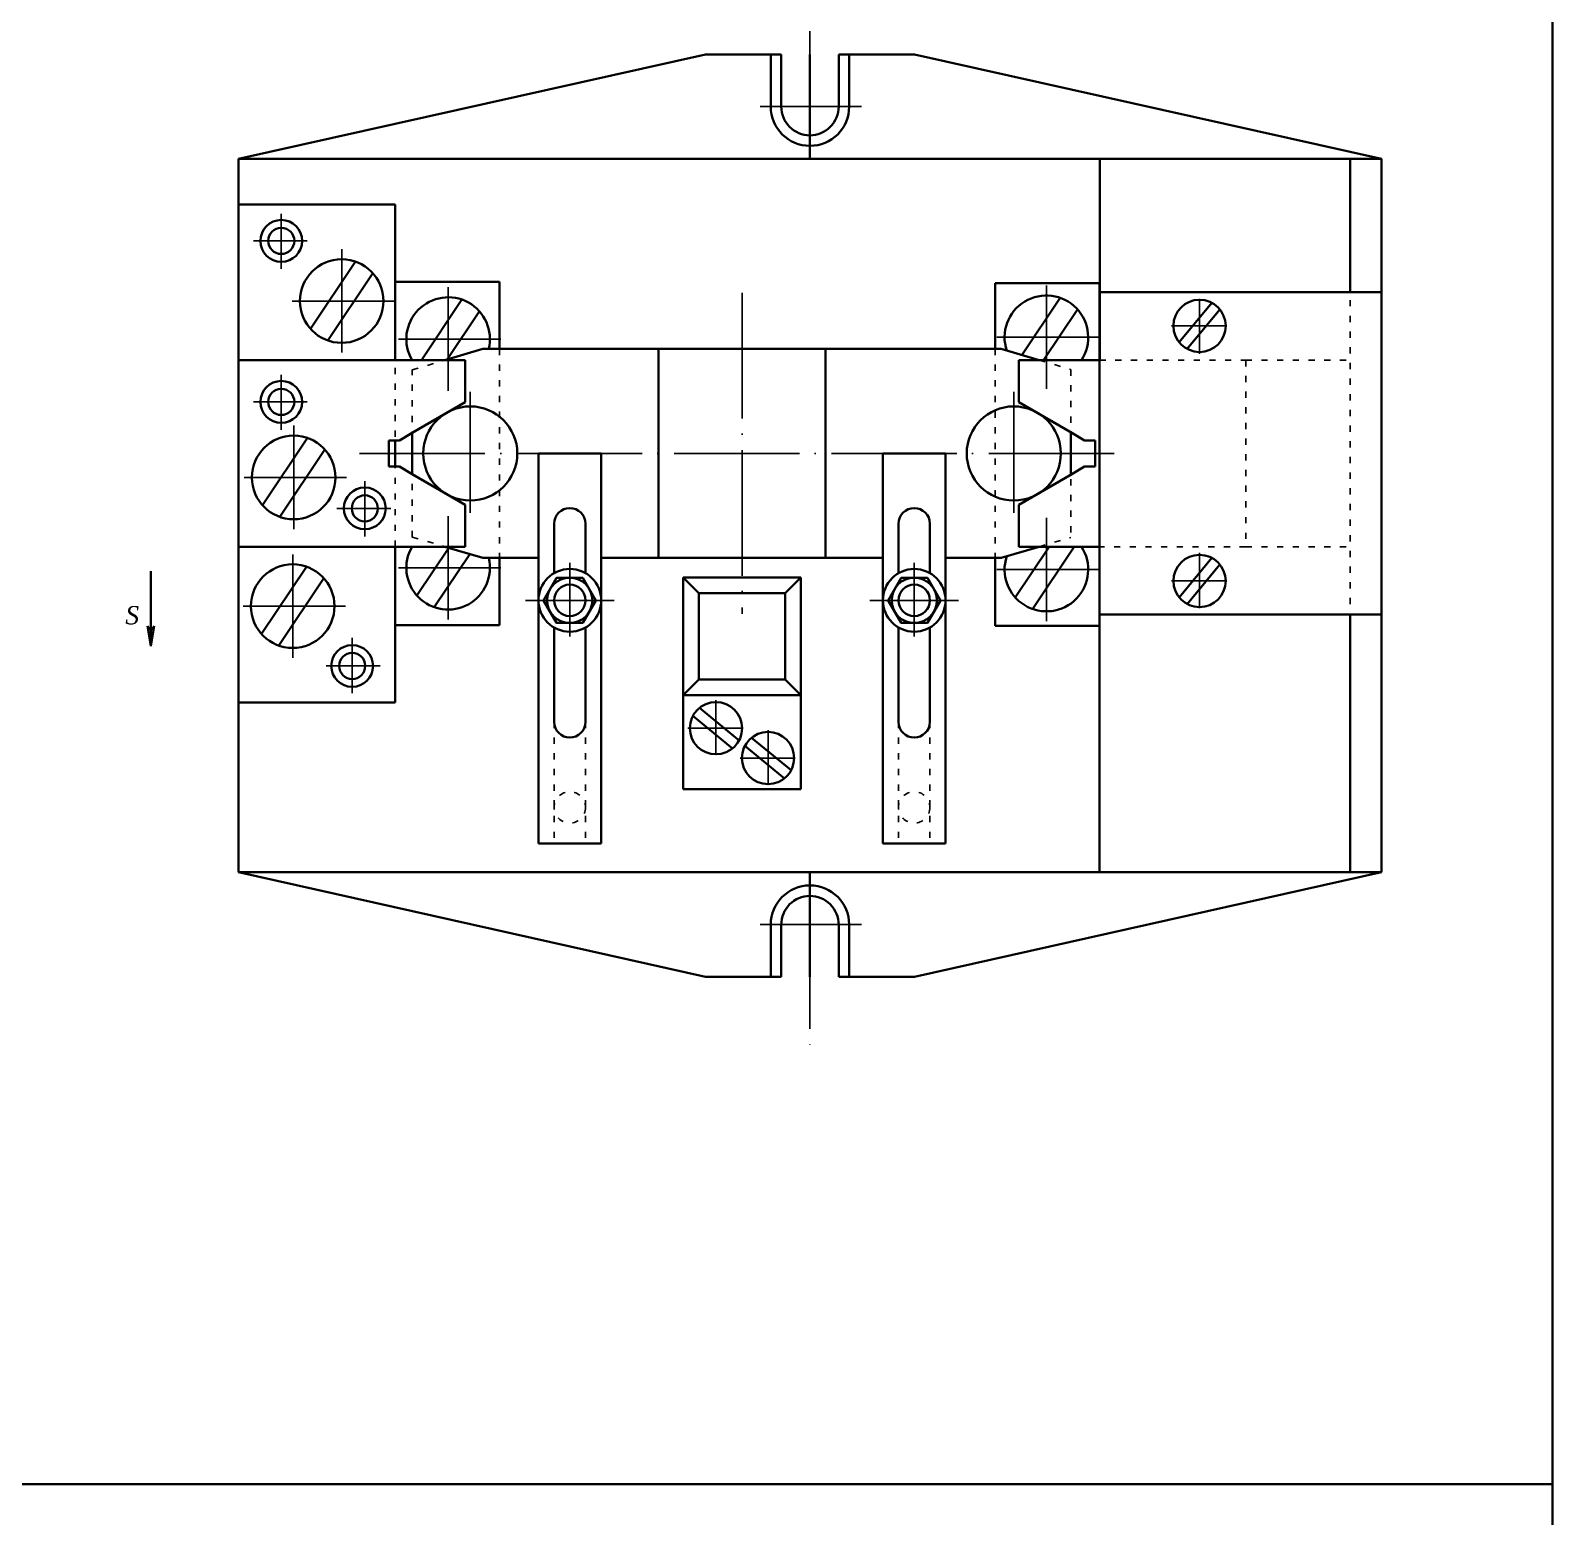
# Model space of a CAD drawing. Header units: inches. Extents: x 12 to 1202, y 8 to 849.
# Drawn here: x 911 to 1202.2, y 422.1 to 706.4 of the extents above; entities that cross this region are included whole.
import ezdxf

# ---------------------------------------------------------------- set-up
doc = ezdxf.new("R2010")
doc.units = ezdxf.units.IN
doc.header["$MEASUREMENT"] = 0
doc.linetypes.add('ACAD_ISO03W100', pattern=[30, 12, -18])
doc.linetypes.add('ACAD_ISO04W100', pattern=[30, 24, -3, 0, -3])
doc.layers.add('duong tam', color=1, linetype='ACAD_ISO04W100')
doc.layers.add('net khuat', color=2, linetype='ACAD_ISO03W100')
doc.layers.add('net dam', color=7, linetype='Continuous', lineweight=30)
doc.styles.get("Standard").update_dxf_attribs({"font": 'arial.ttf'})

msp = doc.modelspace()

# ---------------------------------------------------------------- hatches: boundary and pattern name
at = {"layer": 'net dam'}
h = msp.add_hatch(color=256, dxfattribs=at)
h.paths.add_polyline_path([(934.02181, 591.71526), (934.65009, 592.43075), (934.02181, 588.66502)])
h.paths.add_polyline_path([(934.02181, 588.66502), (933.39354, 592.43075), (934.02181, 591.71526)])

# ---------------------------------------------------------------- linework, layer by layer
at = {"layer": 'duong tam'}
for p, q in [((1060.14438, 687.76242), (1060.14438, 706.28955)), ((1060.14438, 706.28955), (1060.14438, 681.2182)), ((1070.03688, 691.85821), (1050.63851, 691.85821)), ((958.97941, 671.36146), (958.97941, 660.80385)), ((953.6301, 666.16669), (963.96099, 666.16669)), ((970.53671, 644.78871), (970.53671, 664.56634)), ((990.90987, 637.5064), (990.90987, 657.28403)), ((1047.14438, 656.20362), (1047.14438, 594.809)), ((1105.3867, 637.84963), (1105.3867, 657.62727)), ((980.6157, 654.65916), (961.04381, 654.65916)), ((1134.70169, 655.09946), (1134.70169, 644.54185)), ((1129.35238, 649.90469), (1139.68327, 649.90469)), ((1000.98886, 647.37684), (981.41697, 647.37684)), ((1115.4657, 647.72008), (1095.8938, 647.72008)), ((958.97941, 640.55999), (958.97941, 630.00238)), ((953.6301, 635.36521), (963.96099, 635.36521)), ((995.14438, 614.16233), (995.14438, 637.26898)), ((1099.14438, 614.16233), (1099.14438, 637.26898)), ((961.35483, 611.04856), (961.35483, 630.8262)), ((973.96005, 625.50631), (1118.93967, 625.50631)), ((971.43382, 620.91901), (951.86192, 620.91901)), ((974.95964, 620.18622), (974.95964, 609.62862)), ((969.61033, 614.99145), (979.94122, 614.99145)), ((990.90987, 613.50622), (990.90987, 593.72859)), ((1105.3867, 613.16299), (1105.3867, 593.38536)), ((961.16511, 586.42134), (961.16511, 606.19898)), ((1134.70169, 595.91316), (1134.70169, 606.47077)), ((1000.98886, 603.63578), (981.41697, 603.63578)), ((1014.17378, 604.57999), (1014.17378, 590.45374)), ((1080.11498, 604.57999), (1080.11498, 590.45374)), ((1115.4657, 603.29255), (1095.8938, 603.29255)), ((1129.35238, 601.10793), (1139.68327, 601.10793)), ((1005.70758, 597.40174), (1022.67484, 597.40174)), ((1088.58118, 597.40174), (1071.61392, 597.40174)), ((971.2441, 596.29179), (951.67221, 596.29179)), ((972.54345, 579.65116), (972.54345, 590.20877)), ((977.89276, 584.84594), (967.56187, 584.84594)), ((1042.15362, 578.28962), (1042.15362, 567.95873)), ((1047.34839, 572.9403), (1036.79079, 572.9403)), ((1052.1219, 572.57598), (1052.1219, 562.2451)), ((1057.31667, 567.22667), (1046.75906, 567.22667)), ((1060.14438, 516.20189), (1060.14438, 545.99771)), ((1060.14438, 539.45349), (1060.14438, 512.09794)), ((1070.03688, 535.3577), (1050.63851, 535.3577))]:
    msp.add_line(p, q, dxfattribs=at)
at = {"layer": 'net dam'}
for p, q in [((1202.24895, 848.7895), (1202.24895, 7.7895)), ((1040.14438, 701.84946), (950.76143, 681.84946)), ((1054.64438, 701.84946), (1040.14438, 701.84946)), ((1052.64438, 701.84946), (1052.64438, 691.84946)), ((1054.64438, 701.84946), (1054.64438, 691.84946)), ((1060.14438, 681.84946), (1060.14438, 701.84946)), ((1065.64438, 701.84946), (1080.14438, 701.84946)), ((1065.64438, 701.84946), (1065.64438, 691.84946)), ((1067.64438, 701.84946), (1067.64438, 691.84946)), ((1080.14438, 701.84946), (1169.52733, 681.84946)), ((950.76143, 643.34451), (950.76143, 681.84946)), ((950.76143, 681.84946), (1169.52733, 681.84946)), ((1115.64438, 651.34451), (1115.64438, 681.84946)), ((1163.52733, 681.84946), (1163.52733, 656.34451)), ((1169.52733, 681.84946), (1169.52733, 653.34451)), ((980.76143, 673.1322), (950.76143, 673.1322)), ((980.76143, 658.34451), (980.76143, 673.1322)), ((950.76143, 661.57359), (950.76143, 646.57359)), ((964.56528, 649.33544), (973.18438, 662.20832)), ((967.88904, 647.10999), (976.50814, 659.98287)), ((980.76143, 643.34451), (980.76143, 658.34451)), ((980.76143, 658.34451), (1000.76143, 658.34451)), ((1000.76143, 658.34451), (1000.76143, 645.50631)), ((1115.57933, 658.05541), (1095.57933, 658.05541)), ((1095.57933, 658.05541), (1095.57933, 645.50631)), ((1115.57933, 653.34451), (1115.57933, 658.05541)), ((1115.64438, 656.34451), (1150.14438, 656.34451)), ((1150.14438, 656.34451), (1169.52733, 656.34451)), ((985.80309, 643.34451), (993.55754, 654.92601)), ((990.70632, 643.47804), (996.8813, 652.70056)), ((1100.70934, 644.32909), (1108.03437, 655.26924)), ((1104.86393, 643.34451), (1111.35814, 653.0438)), ((1115.57933, 653.34451), (1115.57933, 643.34451)), ((1130.81226, 646.76266), (1137.04855, 654.31969)), ((1132.35484, 645.48968), (1138.59112, 653.04671)), ((1169.52733, 653.34451), (1169.52733, 597.66811)), ((1115.64438, 643.34451), (1115.64438, 651.34451)), ((990.25551, 643.34451), (997.55363, 645.50631)), ((997.55363, 645.50631), (1096.73513, 645.50631)), ((1047.14438, 645.50631), (1031.14438, 645.50631)), ((1031.14438, 645.50631), (1031.14438, 605.50631)), ((1063.14438, 645.50631), (1063.14438, 605.50631)), ((1104.03325, 643.34451), (1096.73513, 645.50631)), ((990.25551, 643.34451), (950.76143, 643.34451)), ((950.76143, 643.34451), (950.76143, 607.66811)), ((994.14438, 643.34451), (990.25551, 643.34451)), ((994.14438, 635.34451), (994.14438, 643.34451)), ((1100.14438, 635.34451), (1100.14438, 643.34451)), ((1100.14438, 643.34451), (1104.03325, 643.34451)), ((1104.03325, 643.34451), (1115.57933, 643.34451)), ((1115.57933, 643.34451), (1115.57933, 607.66811)), ((994.14438, 635.34451), (984.04986, 629.44976)), ((1100.14438, 635.34451), (1110.2389, 629.44976)), ((981.578, 628.00631), (984.04986, 629.44976)), ((1112.71076, 628.00631), (1110.2389, 629.44976)), ((955.38339, 615.59529), (964.0025, 628.46817)), ((958.70716, 613.36985), (967.32626, 626.24273)), ((981.578, 628.00631), (979.578, 628.00631)), ((979.578, 628.00631), (979.578, 623.00631)), ((1112.71076, 628.00631), (1114.71076, 628.00631)), ((1114.71076, 628.00631), (1114.71076, 623.00631)), ((1008.19121, 550.88018), (1008.19121, 625.50631)), ((1008.19121, 625.50631), (1020.19121, 625.50631)), ((1020.19121, 625.50631), (1020.19121, 550.88018)), ((1086.09755, 625.50631), (1074.09755, 625.50631)), ((1074.09755, 625.50631), (1074.09755, 550.88018)), ((1086.09755, 550.88018), (1086.09755, 625.50631)), ((979.578, 623.00631), (981.578, 623.00631)), ((981.578, 623.00631), (984.04986, 621.56286)), ((984.04986, 621.56286), (994.14438, 615.66811)), ((1110.2389, 621.56286), (1100.14438, 615.66811)), ((1112.71076, 623.00631), (1110.2389, 621.56286)), ((1114.71076, 623.00631), (1112.71076, 623.00631)), ((994.14438, 615.66811), (994.14438, 607.66811)), ((1100.14438, 615.66811), (1100.14438, 607.66811)), ((1011.19121, 602.59789), (1011.19121, 612.05282)), ((1017.19121, 612.05282), (1017.19121, 602.59789)), ((1077.09755, 612.05282), (1077.09755, 602.59789)), ((1083.09755, 602.59789), (1083.09755, 612.05282)), ((990.25551, 607.66811), (950.76143, 607.66811)), ((950.76143, 607.66811), (950.76143, 545.36645)), ((980.76143, 607.66811), (980.76143, 592.66811)), ((984.93844, 598.31206), (991.04604, 607.43395)), ((988.2622, 596.08662), (995.06315, 606.24403)), ((990.25551, 607.66811), (997.55363, 605.50631)), ((990.25551, 607.66811), (994.14438, 607.66811)), ((1104.03325, 607.66811), (1096.73513, 605.50631)), ((1099.41527, 597.96883), (1105.90948, 607.66811)), ((1104.03325, 607.66811), (1100.14438, 607.66811)), ((1102.73903, 595.74338), (1110.7233, 607.66811)), ((1104.03325, 607.66811), (1115.57933, 607.66811)), ((1115.57933, 607.66811), (1115.57933, 601.66811)), ((1115.57933, 607.66811), (1115.57933, 597.66811)), ((934.02181, 602.97478), (934.02181, 588.66502)), ((955.19368, 590.96807), (963.81278, 603.84095)), ((1008.19121, 605.50631), (997.55363, 605.50631)), ((1000.76143, 592.66811), (1000.76143, 605.50631)), ((1074.09755, 605.50631), (1020.19121, 605.50631)), ((1096.73513, 605.50631), (1086.09755, 605.50631)), ((1095.57933, 605.50631), (1095.57933, 592.49643)), ((1130.81226, 597.96591), (1137.04855, 605.52294)), ((1132.35484, 596.69293), (1138.59112, 604.24996)), ((958.51744, 588.74263), (967.13655, 601.61551)), ((1035.89438, 601.78545), (1058.39438, 601.78545)), ((1035.89438, 601.78545), (1038.89438, 598.78545)), ((1035.89438, 601.78545), (1035.89438, 579.28545)), ((1055.39438, 598.78545), (1058.39438, 601.78545)), ((1058.39438, 601.78545), (1058.39438, 579.28545)), ((1038.89438, 582.28545), (1038.89438, 598.78545)), ((1038.89438, 598.78545), (1055.39438, 598.78545)), ((1055.39438, 598.78545), (1055.39438, 582.28545)), ((1115.57933, 592.49643), (1115.57933, 597.66811)), ((1169.52733, 545.36645), (1169.52733, 597.66811)), ((1115.57933, 594.66811), (1150.14438, 594.66811)), ((1150.14438, 594.66811), (1169.52733, 594.66811)), ((1163.52733, 594.66811), (1163.52733, 545.36645)), ((933.39354, 592.43075), (934.02181, 591.71526)), ((934.02181, 588.66502), (933.39354, 592.43075)), ((934.02181, 588.66502), (934.65009, 592.43075)), ((934.65009, 592.43075), (934.02181, 591.71526)), ((980.76143, 592.66811), (1000.76143, 592.66811)), ((980.76143, 592.66811), (980.76143, 577.88042)), ((1011.19121, 574.14412), (1011.19121, 592.20558)), ((1017.19121, 592.20558), (1017.19121, 574.14412)), ((1077.09755, 592.20558), (1077.09755, 574.14412)), ((1083.09755, 574.14412), (1083.09755, 592.20558)), ((1095.57933, 592.49643), (1115.57933, 592.49643)), ((1115.57933, 592.49643), (1115.57933, 545.36645)), ((1038.89438, 582.28545), (1035.89438, 579.28545)), ((1055.39438, 582.28545), (1038.89438, 582.28545)), ((1058.39438, 579.28545), (1055.39438, 582.28545)), ((980.76143, 577.88042), (950.76143, 577.88042)), ((1058.39438, 579.28545), (1035.89438, 579.28545)), ((1058.39438, 579.28545), (1035.89438, 579.28545)), ((1035.89438, 579.28545), (1035.89438, 561.28545)), ((1039.01159, 576.82973), (1046.56862, 570.59345)), ((1058.39438, 561.28545), (1058.39438, 579.28545)), ((1037.73862, 575.28716), (1045.29565, 569.05087)), ((1048.97987, 571.1161), (1056.5369, 564.87981)), ((1047.70689, 569.57353), (1055.26392, 563.33724)), ((1035.89438, 561.28545), (1058.39438, 561.28545)), ((1020.19121, 550.88018), (1008.19121, 550.88018)), ((1074.09755, 550.88018), (1086.09755, 550.88018)), ((950.76143, 545.36645), (1169.52733, 545.36645)), ((1040.14438, 525.36645), (950.76143, 545.36645)), ((1060.14438, 545.36645), (1060.14438, 525.36645)), ((1080.14438, 525.36645), (1169.52733, 545.36645)), ((1052.64438, 525.36645), (1052.64438, 535.36645)), ((1054.64438, 525.36645), (1054.64438, 535.36645)), ((1065.64438, 525.36645), (1065.64438, 535.36645)), ((1067.64438, 525.36645), (1067.64438, 535.36645)), ((1054.64438, 525.36645), (1040.14438, 525.36645)), ((1065.64438, 525.36645), (1080.14438, 525.36645)), ((13.24895, 428.2895), (1202.24895, 428.2895))]:
    msp.add_line(p, q, dxfattribs=at)
at = {"layer": 'net dam', "ltscale": 0.1}
for p, q in [((984.04986, 629.44976), (984.04986, 621.56286)), ((1110.04986, 629.56015), (1110.04986, 621.45247)), ((980.76143, 628.00631), (980.76143, 623.00631))]:
    msp.add_line(p, q, dxfattribs=at)
at = {"layer": 'net dam'}
for points in [[(1019.17378, 597.40174), (1016.67378, 601.73186), (1011.67378, 601.73186), (1009.17378, 597.40174), (1011.67378, 593.07161), (1016.67378, 593.07161)], [(1075.11498, 597.40174), (1077.61498, 601.73186), (1082.61498, 601.73186), (1085.11498, 597.40174), (1082.61498, 593.07161), (1077.61498, 593.07161)]]:
    msp.add_lwpolyline(points, close=True, dxfattribs=at)
for centre, radius in [((958.97941, 666.16669), 4), ((958.97941, 666.16669), 2.5), ((970.53671, 654.65916), 8), ((1134.70169, 649.90469), 5), ((958.97941, 635.36521), 4), ((958.97941, 635.36521), 2.5), ((995.14438, 625.50631), 9), ((1099.14438, 625.50631), 9), ((961.35483, 620.91901), 8), ((974.95964, 614.99145), 4), ((974.95964, 614.99145), 2.5), ((1134.70169, 601.10793), 5), ((961.16511, 596.29179), 8), ((1014.19121, 597.40174), 6), ((1080.09755, 597.40174), 6), ((1014.17378, 597.40174), 4.33013), ((1014.19121, 597.40174), 3), ((1080.11498, 597.40174), 4.33013), ((1080.09755, 597.40174), 3), ((972.54345, 584.84594), 4), ((972.54345, 584.84594), 2.5), ((1042.15362, 572.9403), 5), ((1052.1219, 567.22667), 5)]:
    msp.add_circle(centre, radius, dxfattribs=at)
for centre, radius, start, end in [((1060.14438, 691.84946), 7.5, 180, 270), ((1060.14438, 691.85821), 5.50001, 179.9088368, 270), ((1060.14438, 691.85821), 5.50001, 270, 0.0911632), ((1060.14438, 691.84946), 7.5, 270, 0), ((990.90987, 647.37684), 8, 346.4781165, 210.2677741), ((1105.3867, 647.72008), 8, 326.8422618, 198.4228416), ((1014.19121, 612.05282), 3, 0, 180), ((1080.09755, 612.05282), 3, 0, 180), ((990.90987, 603.63578), 8, 149.7322259, 13.5218835), ((1105.3867, 603.29255), 8, 161.5771584, 33.1577382), ((1014.19121, 574.14412), 3, 180, 0), ((1080.09755, 574.14412), 3, 180, 0), ((1060.14438, 535.36645), 7.5, 90, 180), ((1060.14438, 535.36645), 7.5, 0, 90), ((1060.14438, 535.3577), 5.50001, 90, 180.0911632), ((1060.14438, 535.3577), 5.50001, 359.9088368, 90)]:
    msp.add_arc(centre, radius, start, end, dxfattribs=at)
at = {"layer": 'net khuat', "ltscale": 0.1}
for p, q in [((1163.52733, 681.84946), (1163.52733, 545.36645)), ((1000.76143, 645.50631), (1000.76143, 605.50631)), ((1095.57933, 645.50631), (1095.57933, 605.50631)), ((980.76143, 607.66811), (980.76143, 643.34451)), ((984.04986, 641.50631), (990.25551, 643.34451)), ((984.04986, 625.50631), (984.04986, 641.50631)), ((1104.03325, 643.34451), (1110.04986, 641.56231)), ((1110.04986, 641.56231), (1110.04986, 609.45031)), ((1115.57933, 643.34451), (1143.52733, 643.34451)), ((1143.52733, 643.34451), (1143.52733, 607.66811)), ((1143.52733, 643.34451), (1163.52733, 643.34451)), ((984.04986, 609.50631), (984.04986, 625.50631)), ((984.04986, 609.50631), (990.25551, 607.66811)), ((1104.03325, 607.66811), (1110.04986, 609.45031)), ((1143.52733, 607.66811), (1115.57933, 607.66811)), ((1143.52733, 607.66811), (1163.52733, 607.66811)), ((1011.19121, 574.14412), (1011.19121, 550.88018)), ((1017.19121, 574.14412), (1017.19121, 550.88018)), ((1077.09755, 574.14412), (1077.09755, 550.88018)), ((1083.09755, 574.14412), (1083.09755, 550.88018))]:
    msp.add_line(p, q, dxfattribs=at)
for centre in [(1014.19121, 557.7905), (1080.09755, 557.7905)]:
    msp.add_circle(centre, 3, dxfattribs=at)

# ---------------------------------------------------------------- texts
at = {"layer": 'net dam', "insert": (929.12741, 596.30625), "char_height": 3.5, "width": 16.9634, "attachment_point": 1}
msp.add_mtext('{\\f.VnTime|b0|i1|c0|p34;S}', dxfattribs=at)

doc.saveas('drawing.dxf')
